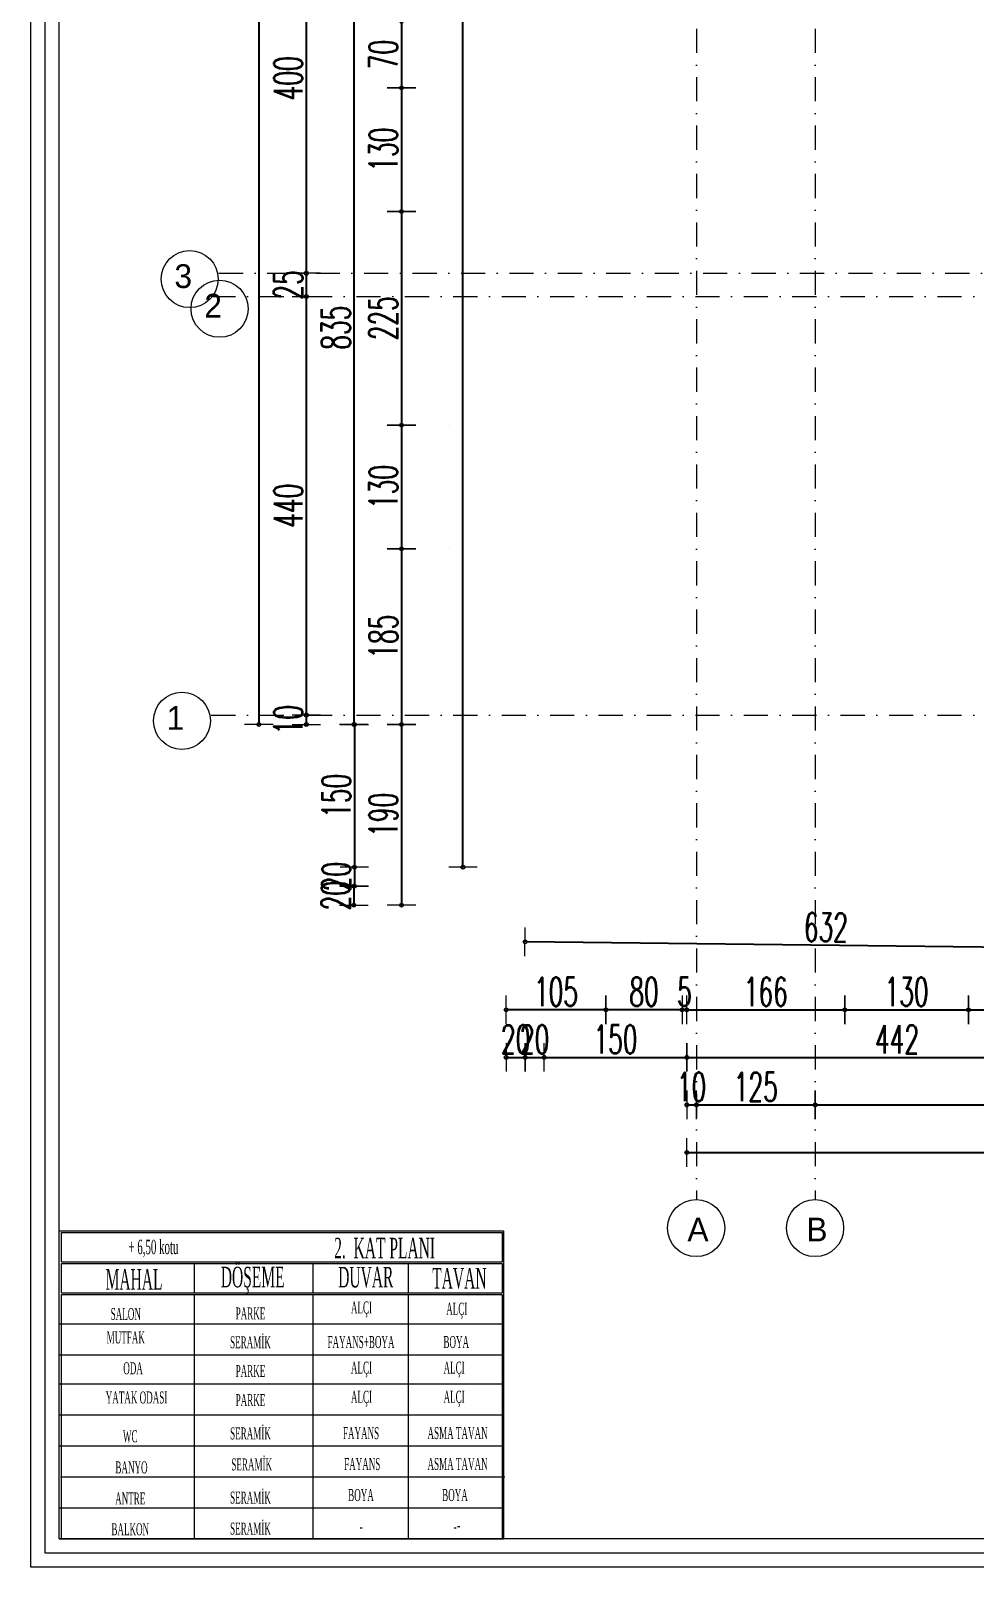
# Model space of a CAD drawing. Header units: millimetres. Extents: x -16104 to 67872, y -88009 to 12107.
# Drawn here: x 13905 to 14898, y -8330 to -6715 of the extents above; entities that cross this region are included whole.
import ezdxf

# ---------------------------------------------------------------- set-up
doc = ezdxf.new("R2010")
doc.units = ezdxf.units.MM
doc.linetypes.add('ACAD_ISO07W100', pattern=[3, 0, -3])
doc.linetypes.add('DASHDOTX2', pattern=[50.8, 25.4, -12.7, 0, -12.7])
doc.layers.get('0').update_dxf_attribs({"color": 241})
for name, color, linetype, lineweight in [('0.3', 114, 'Continuous', 5), ('AKS', 1, 'ACAD_ISO07W100', 5), ('akslar', 144, 'Continuous', 20), ('c05', 32, 'Continuous', 13), ('OLCU', 54, 'Continuous', 13)]:
    doc.layers.add(name, color=color, linetype=linetype, lineweight=lineweight)
doc.styles.add('DIM', font='Txttw.shx', dxfattribs={"width": 0.6})
doc.styles.add('OLCUIC', font='ROMANS.SHX', dxfattribs={"width": 0.5})
doc.dimstyles.new('50', dxfattribs={"dimscale": 0, "dimtxt": 30, "dimasz": 1, "dimexe": 0, "dimexo": 2, "dimgap": 4, "dimtad": 1, "dimdec": 0, "dimzin": 0, "dimdsep": 46, "dimtxsty": 'DIM', "dimblk1": 'DOT', "dimblk2": 'DOT', "dimsah": 1, "dimcen": 1.5, "dimdle": 3, "dimse1": 1, "dimse2": 1, "dimclrd": 256, "dimclre": 9, "dimclrt": 256, "dimadec": 0, "dimazin": 0, "dimtfac": 0.24, "dimtdec": 0, "dimtix": 1, "dimtmove": 2, "dimatfit": 3, "dimldrblk": 'DOT', "dimfxl": 0, "dimtolj": 1, "dimtzin": 15, "dimarcsym": 0})

# ---------------------------------------------------------------- blocks, each defined once
blk = doc.blocks.new('DOT')
for p, q in [((-2, 0), (0, 0)), ((0, 15), (0, -15)), ((2, 0), (0, 0))]:
    blk.add_line(p, q)
blk.add_circle((0, 0), 2)
blk = doc.blocks.new('*D6158')
at = {"layer": 'Defpoints', "color": 0, "transparency": 16777216}
for p in [(14594.7, -7694.1), (14760.7, -7694.1), (14760.7, -7744.1)]:
    blk.add_point(p, dxfattribs=at)
at = {"layer": 'OLCU', "lineweight": -2, "transparency": 16777216}
blk.add_line((14595.7, -7744.1), (14759.7, -7744.1), dxfattribs=at)
at = {"layer": 'OLCU', "lineweight": -2, "transparency": 16777216, "rotation": 180}
blk.add_blockref('DOT', (14594.7, -7744.1), dxfattribs=at)
at = {"layer": 'OLCU', "lineweight": -2, "transparency": 16777216}
blk.add_blockref('DOT', (14760.7, -7744.1), dxfattribs=at)
at = {"layer": 'OLCU', "transparency": 16777216, "insert": (14677.7, -7725.1), "char_height": 30, "attachment_point": 5, "style": 'DIM'}
blk.add_mtext('\\A1;166', dxfattribs=at)
blk = doc.blocks.new('*D6159')
at = {"layer": 'Defpoints', "color": 0, "transparency": 16777216}
for p in [(14760.7, -7694.1), (14890.7, -7694.1), (14890.7, -7744.1)]:
    blk.add_point(p, dxfattribs=at)
at = {"layer": 'OLCU', "lineweight": -2, "transparency": 16777216}
blk.add_line((14761.7, -7744.1), (14889.7, -7744.1), dxfattribs=at)
at = {"layer": 'OLCU', "lineweight": -2, "transparency": 16777216, "rotation": 180}
blk.add_blockref('DOT', (14760.7, -7744.1), dxfattribs=at)
at = {"layer": 'OLCU', "lineweight": -2, "transparency": 16777216}
blk.add_blockref('DOT', (14890.7, -7744.1), dxfattribs=at)
at = {"layer": 'OLCU', "transparency": 16777216, "insert": (14825.7, -7725.1), "char_height": 30, "attachment_point": 5, "style": 'DIM'}
blk.add_mtext('\\A1;130', dxfattribs=at)
blk = doc.blocks.new('*D6160')
at = {"layer": 'Defpoints', "color": 0, "transparency": 16777216}
for p in [(14890.7, -7694.1), (15106.7, -7694.1), (15106.7, -7744.1)]:
    blk.add_point(p, dxfattribs=at)
at = {"layer": 'OLCU', "lineweight": -2, "transparency": 16777216}
blk.add_line((14891.7, -7744.1), (15105.7, -7744.1), dxfattribs=at)
at = {"layer": 'OLCU', "lineweight": -2, "transparency": 16777216, "rotation": 180}
blk.add_blockref('DOT', (14890.7, -7744.1), dxfattribs=at)
at = {"layer": 'OLCU', "lineweight": -2, "transparency": 16777216}
blk.add_blockref('DOT', (15106.7, -7744.1), dxfattribs=at)
at = {"layer": 'OLCU', "transparency": 16777216, "insert": (14998.7, -7725.1), "char_height": 30, "attachment_point": 5, "style": 'DIM'}
blk.add_mtext('\\A1;216', dxfattribs=at)
blk = doc.blocks.new('*D6171')
at = {"layer": 'Defpoints', "color": 0, "transparency": 16777216}
for p in [(14594.7, -7759.1), (15036.7, -7759.1), (15036.7, -7794.1)]:
    blk.add_point(p, dxfattribs=at)
at = {"layer": 'OLCU', "lineweight": -2, "transparency": 16777216}
blk.add_line((14595.7, -7794.1), (15035.7, -7794.1), dxfattribs=at)
at = {"layer": 'OLCU', "lineweight": -2, "transparency": 16777216, "rotation": 180}
blk.add_blockref('DOT', (14594.7, -7794.1), dxfattribs=at)
at = {"layer": 'OLCU', "lineweight": -2, "transparency": 16777216}
blk.add_blockref('DOT', (15036.7, -7794.1), dxfattribs=at)
at = {"layer": 'OLCU', "transparency": 16777216, "insert": (14815.7, -7775.1), "char_height": 30, "attachment_point": 5, "style": 'DIM'}
blk.add_mtext('\\A1;442', dxfattribs=at)
blk = doc.blocks.new('*D6174')
at = {"layer": 'Defpoints', "color": 0, "transparency": 16777216}
for p in [(14604.7, -7844.1), (14729.7, -7844.1), (14729.7, -7844.1)]:
    blk.add_point(p, dxfattribs=at)
at = {"layer": 'OLCU', "lineweight": -2, "transparency": 16777216}
blk.add_line((14605.7, -7844.1), (14728.7, -7844.1), dxfattribs=at)
at = {"layer": 'OLCU', "lineweight": -2, "transparency": 16777216, "rotation": 180}
blk.add_blockref('DOT', (14604.7, -7844.1), dxfattribs=at)
at = {"layer": 'OLCU', "lineweight": -2, "transparency": 16777216}
blk.add_blockref('DOT', (14729.7, -7844.1), dxfattribs=at)
at = {"layer": 'OLCU', "transparency": 16777216, "insert": (14667.2, -7825.1), "char_height": 30, "attachment_point": 5, "style": 'DIM'}
blk.add_mtext('\\A1;125', dxfattribs=at)
blk = doc.blocks.new('*D6178')
at = {"layer": 'Defpoints', "color": 0, "transparency": 16777216}
for p in [(14594.7, -7859.1), (16644.7, -7859.1), (16644.7, -7894.1)]:
    blk.add_point(p, dxfattribs=at)
at = {"layer": 'OLCU', "lineweight": -2, "transparency": 16777216}
blk.add_line((14595.7, -7894.1), (16643.7, -7894.1), dxfattribs=at)
at = {"layer": 'OLCU', "lineweight": -2, "transparency": 16777216, "rotation": 180}
blk.add_blockref('DOT', (14594.7, -7894.1), dxfattribs=at)
at = {"layer": 'OLCU', "lineweight": -2, "transparency": 16777216}
blk.add_blockref('DOT', (16644.7, -7894.1), dxfattribs=at)
at = {"layer": 'OLCU', "transparency": 16777216, "insert": (15619.7, -7875.1), "char_height": 30, "attachment_point": 5, "style": 'DIM'}
blk.add_mtext('\\A1;2050', dxfattribs=at)
blk = doc.blocks.new('*D6220')
at = {"layer": 'Defpoints', "color": 0, "transparency": 16777216}
for p in [(14344.7, -6774.6), (14294.7, -6904.6), (14344.7, -6904.6)]:
    blk.add_point(p, dxfattribs=at)
at = {"layer": 'OLCU', "lineweight": -2, "transparency": 16777216}
blk.add_line((14294.7, -6775.6), (14294.7, -6903.6), dxfattribs=at)
for p, rotation in [((14294.7, -6774.6), 90), ((14294.7, -6904.6), 270)]:
    blk.add_blockref('DOT', p, dxfattribs=dict(at, rotation=rotation))
at = {"layer": 'OLCU', "transparency": 16777216, "insert": (14275.7, -6839.6), "char_height": 30, "attachment_point": 5, "rotation": 90, "style": 'DIM'}
blk.add_mtext('\\A1;130', dxfattribs=at)
blk = doc.blocks.new('*D6221')
at = {"layer": 'Defpoints', "color": 0, "transparency": 16777216}
for p in [(14344.7, -6904.6), (14294.7, -7129.3), (14344.7, -7129.3)]:
    blk.add_point(p, dxfattribs=at)
at = {"layer": 'OLCU', "lineweight": -2, "transparency": 16777216}
blk.add_line((14294.7, -6905.6), (14294.7, -7128.3), dxfattribs=at)
for p, rotation in [((14294.7, -6904.6), 90), ((14294.7, -7129.3), 270)]:
    blk.add_blockref('DOT', p, dxfattribs=dict(at, rotation=rotation))
at = {"layer": 'OLCU', "transparency": 16777216, "insert": (14275.7, -7016.9), "char_height": 30, "attachment_point": 5, "rotation": 90, "style": 'DIM'}
blk.add_mtext('\\A1;225', dxfattribs=at)
blk = doc.blocks.new('*D6436')
at = {"layer": 'Defpoints', "color": 0, "transparency": 16777216}
for p in [(14344.7, -7129.3), (14294.7, -7259.3), (14344.7, -7259.3)]:
    blk.add_point(p, dxfattribs=at)
at = {"layer": 'OLCU', "lineweight": -2, "transparency": 16777216}
blk.add_line((14294.7, -7130.3), (14294.7, -7258.3), dxfattribs=at)
for p, rotation in [((14294.7, -7129.3), 90), ((14294.7, -7259.3), 270)]:
    blk.add_blockref('DOT', p, dxfattribs=dict(at, rotation=rotation))
at = {"layer": 'OLCU', "transparency": 16777216, "insert": (14275.7, -7194.3), "char_height": 30, "attachment_point": 5, "rotation": 90, "style": 'DIM'}
blk.add_mtext('\\A1;130', dxfattribs=at)
blk = doc.blocks.new('*D6437')
at = {"layer": 'Defpoints', "color": 0, "transparency": 16777216}
for p in [(14344.7, -7259.3), (14294.7, -7444.1), (14344.7, -7444.1)]:
    blk.add_point(p, dxfattribs=at)
at = {"layer": 'OLCU', "lineweight": -2, "transparency": 16777216}
blk.add_line((14294.7, -7260.3), (14294.7, -7443.1), dxfattribs=at)
for p, rotation in [((14294.7, -7259.3), 90), ((14294.7, -7444.1), 270)]:
    blk.add_blockref('DOT', p, dxfattribs=dict(at, rotation=rotation))
at = {"layer": 'OLCU', "transparency": 16777216, "insert": (14275.7, -7351.7), "char_height": 30, "attachment_point": 5, "rotation": 90, "style": 'DIM'}
blk.add_mtext('\\A1;185', dxfattribs=at)
blk = doc.blocks.new('*D6223')
at = {"layer": 'Defpoints', "color": 0, "transparency": 16777216}
for p in [(14344.7, -6609.6), (14244.7, -7444.1), (14279.7, -7444.1)]:
    blk.add_point(p, dxfattribs=at)
at = {"layer": 'OLCU', "lineweight": -2, "transparency": 16777216}
blk.add_line((14244.7, -6610.6), (14244.7, -7443.1), dxfattribs=at)
for p, rotation in [((14244.7, -6609.6), 90), ((14244.7, -7444.1), 270)]:
    blk.add_blockref('DOT', p, dxfattribs=dict(at, rotation=rotation))
at = {"layer": 'OLCU', "transparency": 16777216, "insert": (14225.7, -7026.8), "char_height": 30, "attachment_point": 5, "rotation": 90, "style": 'DIM'}
blk.add_mtext('\\A1;835', dxfattribs=at)
blk = doc.blocks.new('*D6224')
at = {"layer": 'Defpoints', "color": 0, "transparency": 16777216}
for p in [(14194.7, -7444.1), (14244.7, -7434.1), (14244.7, -7444.1)]:
    blk.add_point(p, dxfattribs=at)
at = {"layer": 'OLCU', "lineweight": -2, "transparency": 16777216}
for p, q in [((14194.7, -7433.1), (14194.7, -7432.1)), ((14194.7, -7434.1), (14194.7, -7444.1)), ((14194.7, -7445.1), (14194.7, -7446.1))]:
    blk.add_line(p, q, dxfattribs=at)
for p, rotation in [((14194.7, -7434.1), 270), ((14194.7, -7444.1), 90)]:
    blk.add_blockref('DOT', p, dxfattribs=dict(at, rotation=rotation))
at = {"layer": 'OLCU', "transparency": 16777216, "insert": (14175.7, -7439.1), "char_height": 30, "attachment_point": 5, "rotation": 90, "style": 'DIM'}
blk.add_mtext('\\A1;10', dxfattribs=at)
blk = doc.blocks.new('*D6225')
at = {"layer": 'Defpoints', "color": 0, "transparency": 16777216}
for p in [(14179.7, -5634.6), (14144.7, -7444.1), (14179.7, -7444.1)]:
    blk.add_point(p, dxfattribs=at)
at = {"layer": 'OLCU', "lineweight": -2, "transparency": 16777216}
blk.add_line((14144.7, -5635.6), (14144.7, -7443.1), dxfattribs=at)
for p, rotation in [((14144.7, -5634.6), 90), ((14144.7, -7444.1), 270)]:
    blk.add_blockref('DOT', p, dxfattribs=dict(at, rotation=rotation))
at = {"layer": 'OLCU', "transparency": 16777216, "insert": (14125.7, -6539.3), "char_height": 30, "attachment_point": 5, "rotation": 90, "style": 'DIM'}
blk.add_mtext('\\A1;1810', dxfattribs=at)
blk = doc.blocks.new('*D6229')
at = {"layer": 'Defpoints', "color": 0, "transparency": 16777216}
for p in [(14589.7, -7694.1), (14594.7, -7694.1), (14589.7, -7744.1)]:
    blk.add_point(p, dxfattribs=at)
at = {"layer": 'OLCU', "lineweight": -2, "transparency": 16777216}
for p, q in [((14588.7, -7744.1), (14587.7, -7744.1)), ((14594.7, -7744.1), (14589.7, -7744.1)), ((14595.7, -7744.1), (14596.7, -7744.1))]:
    blk.add_line(p, q, dxfattribs=at)
blk.add_blockref('DOT', (14589.7, -7744.1), dxfattribs=at)
at = {"layer": 'OLCU', "lineweight": -2, "transparency": 16777216, "rotation": 180}
blk.add_blockref('DOT', (14594.7, -7744.1), dxfattribs=at)
at = {"layer": 'OLCU', "transparency": 16777216, "insert": (14592.2, -7725.1), "char_height": 30, "attachment_point": 5, "style": 'DIM'}
blk.add_mtext('\\A1;5', dxfattribs=at)
blk = doc.blocks.new('*D6230')
at = {"layer": 'Defpoints', "color": 0, "transparency": 16777216}
for p in [(14509.7, -7694.1), (14589.7, -7694.1), (14509.7, -7744.1)]:
    blk.add_point(p, dxfattribs=at)
at = {"layer": 'OLCU', "lineweight": -2, "transparency": 16777216}
blk.add_line((14588.7, -7744.1), (14510.7, -7744.1), dxfattribs=at)
at = {"layer": 'OLCU', "lineweight": -2, "transparency": 16777216, "rotation": 180}
blk.add_blockref('DOT', (14509.7, -7744.1), dxfattribs=at)
at = {"layer": 'OLCU', "lineweight": -2, "transparency": 16777216}
blk.add_blockref('DOT', (14589.7, -7744.1), dxfattribs=at)
at = {"layer": 'OLCU', "transparency": 16777216, "insert": (14549.7, -7725.1), "char_height": 30, "attachment_point": 5, "style": 'DIM'}
blk.add_mtext('\\A1;80', dxfattribs=at)
blk = doc.blocks.new('*D6231')
at = {"layer": 'Defpoints', "color": 0, "transparency": 16777216}
for p in [(14404.7, -7694.1), (14509.7, -7694.1), (14404.7, -7744.1)]:
    blk.add_point(p, dxfattribs=at)
at = {"layer": 'OLCU', "lineweight": -2, "transparency": 16777216}
blk.add_line((14508.7, -7744.1), (14405.7, -7744.1), dxfattribs=at)
at = {"layer": 'OLCU', "lineweight": -2, "transparency": 16777216, "rotation": 180}
blk.add_blockref('DOT', (14404.7, -7744.1), dxfattribs=at)
at = {"layer": 'OLCU', "lineweight": -2, "transparency": 16777216}
blk.add_blockref('DOT', (14509.7, -7744.1), dxfattribs=at)
at = {"layer": 'OLCU', "transparency": 16777216, "insert": (14457.2, -7725.1), "char_height": 30, "attachment_point": 5, "style": 'DIM'}
blk.add_mtext('\\A1;105', dxfattribs=at)
blk = doc.blocks.new('*D6232')
at = {"layer": 'Defpoints', "color": 0, "transparency": 16777216}
for p in [(14404.7, -7694.1), (14424.7, -7694.1), (14424.7, -7794.1)]:
    blk.add_point(p, dxfattribs=at)
at = {"layer": 'OLCU', "lineweight": -2, "transparency": 16777216}
for p, q in [((14403.7, -7794.1), (14402.7, -7794.1)), ((14404.7, -7794.1), (14424.7, -7794.1)), ((14425.7, -7794.1), (14426.7, -7794.1))]:
    blk.add_line(p, q, dxfattribs=at)
blk.add_blockref('DOT', (14404.7, -7794.1), dxfattribs=at)
at = {"layer": 'OLCU', "lineweight": -2, "transparency": 16777216, "rotation": 180}
blk.add_blockref('DOT', (14424.7, -7794.1), dxfattribs=at)
at = {"layer": 'OLCU', "transparency": 16777216, "insert": (14414.7, -7775.1), "char_height": 30, "attachment_point": 5, "style": 'DIM'}
blk.add_mtext('\\A1;20', dxfattribs=at)
blk = doc.blocks.new('*D6233')
at = {"layer": 'Defpoints', "color": 0, "transparency": 16777216}
for p in [(14444.7, -7696.5), (14594.7, -7694.1), (14594.7, -7794.1)]:
    blk.add_point(p, dxfattribs=at)
at = {"layer": 'OLCU', "lineweight": -2, "transparency": 16777216}
blk.add_line((14445.7, -7794.1), (14593.7, -7794.1), dxfattribs=at)
at = {"layer": 'OLCU', "lineweight": -2, "transparency": 16777216, "rotation": 180}
blk.add_blockref('DOT', (14444.7, -7794.1), dxfattribs=at)
at = {"layer": 'OLCU', "lineweight": -2, "transparency": 16777216}
blk.add_blockref('DOT', (14594.7, -7794.1), dxfattribs=at)
at = {"layer": 'OLCU', "transparency": 16777216, "insert": (14519.7, -7775.1), "char_height": 30, "attachment_point": 5, "style": 'DIM'}
blk.add_mtext('\\A1;150', dxfattribs=at)
blk = doc.blocks.new('*D6255')
at = {"layer": 'Defpoints', "color": 0, "transparency": 16777216}
for p in [(14344.7, -6704.6), (14294.7, -6774.6), (14344.7, -6774.6)]:
    blk.add_point(p, dxfattribs=at)
at = {"layer": 'OLCU', "lineweight": -2, "transparency": 16777216}
blk.add_line((14294.7, -6705.6), (14294.7, -6773.6), dxfattribs=at)
for p, rotation in [((14294.7, -6704.6), 90), ((14294.7, -6774.6), 270)]:
    blk.add_blockref('DOT', p, dxfattribs=dict(at, rotation=rotation))
at = {"layer": 'OLCU', "transparency": 16777216, "insert": (14275.7, -6739.6), "char_height": 30, "attachment_point": 5, "rotation": 90, "style": 'DIM'}
blk.add_mtext('\\A1;70', dxfattribs=at)
blk = doc.blocks.new('*D6256')
at = {"layer": 'Defpoints', "color": 0, "transparency": 16777216}
for p in [(14344.7, -7444.1), (14294.7, -7634.1), (14344.7, -7634.1)]:
    blk.add_point(p, dxfattribs=at)
at = {"layer": 'OLCU', "lineweight": -2, "transparency": 16777216}
blk.add_line((14294.7, -7445.1), (14294.7, -7633.1), dxfattribs=at)
for p, rotation in [((14294.7, -7444.1), 90), ((14294.7, -7634.1), 270)]:
    blk.add_blockref('DOT', p, dxfattribs=dict(at, rotation=rotation))
at = {"layer": 'OLCU', "transparency": 16777216, "insert": (14275.7, -7539.1), "char_height": 30, "attachment_point": 5, "rotation": 90, "style": 'DIM'}
blk.add_mtext('\\A1;190', dxfattribs=at)
blk = doc.blocks.new('*D6257')
at = {"layer": 'Defpoints', "color": 0, "transparency": 16777216}
for p in [(14344.7, -7614.1), (14244.7, -7634.1), (14344.7, -7634.1)]:
    blk.add_point(p, dxfattribs=at)
at = {"layer": 'OLCU', "lineweight": -2, "transparency": 16777216}
for p, q in [((14244.7, -7613.1), (14244.7, -7612.1)), ((14244.7, -7614.1), (14244.7, -7634.1)), ((14244.7, -7635.1), (14244.7, -7636.1))]:
    blk.add_line(p, q, dxfattribs=at)
for p, rotation in [((14244.7, -7614.1), 270), ((14244.7, -7634.1), 90)]:
    blk.add_blockref('DOT', p, dxfattribs=dict(at, rotation=rotation))
at = {"layer": 'OLCU', "transparency": 16777216, "insert": (14225.7, -7624.1), "char_height": 30, "attachment_point": 5, "rotation": 90, "style": 'DIM'}
blk.add_mtext('\\A1;20', dxfattribs=at)
blk = doc.blocks.new('*D6258')
at = {"layer": 'Defpoints', "color": 0, "transparency": 16777216}
for p in [(14244.7, -7444.1), (14245.2, -7594.1), (14245.2, -7594.1)]:
    blk.add_point(p, dxfattribs=at)
at = {"layer": 'OLCU', "lineweight": -2, "transparency": 16777216}
blk.add_line((14245.2, -7445.1), (14245.2, -7593.1), dxfattribs=at)
for p, rotation in [((14245.2, -7444.1), 90), ((14245.2, -7594.1), 270)]:
    blk.add_blockref('DOT', p, dxfattribs=dict(at, rotation=rotation))
at = {"layer": 'OLCU', "transparency": 16777216, "insert": (14226.2, -7519.1), "char_height": 30, "attachment_point": 5, "rotation": 90, "style": 'DIM'}
blk.add_mtext('\\A1;150', dxfattribs=at)
blk = doc.blocks.new('*D6276')
at = {"layer": 'Defpoints', "color": 0, "transparency": 16777216}
for p in [(14729.7, -7844.1), (15234.7, -7844.1), (15234.7, -7844.1)]:
    blk.add_point(p, dxfattribs=at)
at = {"layer": 'OLCU', "lineweight": -2, "transparency": 16777216}
blk.add_line((14730.7, -7844.1), (15233.7, -7844.1), dxfattribs=at)
at = {"layer": 'OLCU', "lineweight": -2, "transparency": 16777216, "rotation": 180}
blk.add_blockref('DOT', (14729.7, -7844.1), dxfattribs=at)
at = {"layer": 'OLCU', "lineweight": -2, "transparency": 16777216}
blk.add_blockref('DOT', (15234.7, -7844.1), dxfattribs=at)
at = {"layer": 'OLCU', "transparency": 16777216, "insert": (14982.2, -7825.1), "char_height": 30, "attachment_point": 5, "style": 'DIM'}
blk.add_mtext('\\A1;505', dxfattribs=at)
blk = doc.blocks.new('*D6294')
at = {"layer": 'Defpoints', "color": 0, "transparency": 16777216}
for p in [(14194.7, -6559.6), (14194.7, -6969.6), (14194.7, -6969.6)]:
    blk.add_point(p, dxfattribs=at)
at = {"layer": 'OLCU', "lineweight": -2, "transparency": 16777216}
blk.add_line((14194.7, -6560.6), (14194.7, -6968.6), dxfattribs=at)
for p, rotation in [((14194.7, -6559.6), 90), ((14194.7, -6969.6), 270)]:
    blk.add_blockref('DOT', p, dxfattribs=dict(at, rotation=rotation))
at = {"layer": 'OLCU', "transparency": 16777216, "insert": (14175.7, -6764.6), "char_height": 30, "attachment_point": 5, "rotation": 90, "style": 'DIM'}
blk.add_mtext('\\A1;400', dxfattribs=at)
blk = doc.blocks.new('*D6295')
at = {"layer": 'Defpoints', "color": 0, "transparency": 16777216}
for p in [(14194.7, -6969.6), (14194.7, -6994.1), (14194.7, -6994.1)]:
    blk.add_point(p, dxfattribs=at)
at = {"layer": 'OLCU', "lineweight": -2, "transparency": 16777216}
for p, q in [((14194.7, -6968.6), (14194.7, -6967.6)), ((14194.7, -6969.6), (14194.7, -6994.1)), ((14194.7, -6995.1), (14194.7, -6996.1))]:
    blk.add_line(p, q, dxfattribs=at)
for p, rotation in [((14194.7, -6969.6), 270), ((14194.7, -6994.1), 90)]:
    blk.add_blockref('DOT', p, dxfattribs=dict(at, rotation=rotation))
at = {"layer": 'OLCU', "transparency": 16777216, "insert": (14175.7, -6981.8), "char_height": 30, "attachment_point": 5, "rotation": 90, "style": 'DIM'}
blk.add_mtext('\\A1;25', dxfattribs=at)
blk = doc.blocks.new('*D6296')
at = {"layer": 'Defpoints', "color": 0, "transparency": 16777216}
for p in [(14194.7, -6994.1), (14194.7, -7434.1), (14194.7, -7434.1)]:
    blk.add_point(p, dxfattribs=at)
at = {"layer": 'OLCU', "lineweight": -2, "transparency": 16777216}
blk.add_line((14194.7, -6995.1), (14194.7, -7433.1), dxfattribs=at)
for p, rotation in [((14194.7, -6994.1), 90), ((14194.7, -7434.1), 270)]:
    blk.add_blockref('DOT', p, dxfattribs=dict(at, rotation=rotation))
at = {"layer": 'OLCU', "transparency": 16777216, "insert": (14175.7, -7214.1), "char_height": 30, "attachment_point": 5, "rotation": 90, "style": 'DIM'}
blk.add_mtext('\\A1;440', dxfattribs=at)
blk = doc.blocks.new('*D6304')
at = {"layer": 'Defpoints', "color": 0, "transparency": 16777216}
for p in [(14359.4, -5484.6), (14359.4, -5484.6), (14359.4, -7594.1)]:
    blk.add_point(p, dxfattribs=at)
at = {"layer": 'OLCU', "lineweight": -2, "transparency": 16777216}
blk.add_line((14359.4, -7593.1), (14359.4, -5485.6), dxfattribs=at)
for p, rotation in [((14359.4, -5484.6), 90), ((14359.4, -7594.1), 270)]:
    blk.add_blockref('DOT', p, dxfattribs=dict(at, rotation=rotation))
at = {"layer": 'OLCU', "transparency": 16777216, "insert": (14340.4, -6539.3), "char_height": 30, "attachment_point": 5, "rotation": 90, "style": 'DIM'}
blk.add_mtext('\\A1;2110', dxfattribs=at)
blk = doc.blocks.new('*D6312')
at = {"layer": 'Defpoints', "color": 0, "transparency": 16777216}
for p in [(14424.7, -7694.1), (14444.7, -7694.1), (14444.7, -7794.1)]:
    blk.add_point(p, dxfattribs=at)
at = {"layer": 'OLCU', "lineweight": -2, "transparency": 16777216}
for p, q in [((14423.7, -7794.1), (14422.7, -7794.1)), ((14424.7, -7794.1), (14444.7, -7794.1)), ((14445.7, -7794.1), (14446.7, -7794.1))]:
    blk.add_line(p, q, dxfattribs=at)
blk.add_blockref('DOT', (14424.7, -7794.1), dxfattribs=at)
at = {"layer": 'OLCU', "lineweight": -2, "transparency": 16777216, "rotation": 180}
blk.add_blockref('DOT', (14444.7, -7794.1), dxfattribs=at)
at = {"layer": 'OLCU', "transparency": 16777216, "insert": (14434.7, -7775.1), "char_height": 30, "attachment_point": 5, "style": 'DIM'}
blk.add_mtext('\\A1;20', dxfattribs=at)
blk = doc.blocks.new('*D6318')
at = {"layer": 'Defpoints', "color": 0, "transparency": 16777216}
for p in [(14345.2, -7594.1), (14245.2, -7614.1), (14345.2, -7614.1)]:
    blk.add_point(p, dxfattribs=at)
at = {"layer": 'OLCU', "lineweight": -2, "transparency": 16777216}
for p, q in [((14245.2, -7593.1), (14245.2, -7592.1)), ((14245.2, -7594.1), (14245.2, -7614.1)), ((14245.2, -7615.1), (14245.2, -7616.1))]:
    blk.add_line(p, q, dxfattribs=at)
for p, rotation in [((14245.2, -7594.1), 270), ((14245.2, -7614.1), 90)]:
    blk.add_blockref('DOT', p, dxfattribs=dict(at, rotation=rotation))
at = {"layer": 'OLCU', "transparency": 16777216, "insert": (14226.2, -7604.1), "char_height": 30, "attachment_point": 5, "rotation": 90, "style": 'DIM'}
blk.add_mtext('\\A1;20', dxfattribs=at)
blk = doc.blocks.new('*D6321')
at = {"layer": 'Defpoints', "color": 0, "transparency": 16777216}
for p in [(14594.7, -7794.1), (14604.7, -7794.1), (14604.7, -7844.1)]:
    blk.add_point(p, dxfattribs=at)
at = {"layer": 'OLCU', "lineweight": -2, "transparency": 16777216}
for p, q in [((14593.7, -7844.1), (14592.7, -7844.1)), ((14594.7, -7844.1), (14604.7, -7844.1)), ((14605.7, -7844.1), (14606.7, -7844.1))]:
    blk.add_line(p, q, dxfattribs=at)
blk.add_blockref('DOT', (14594.7, -7844.1), dxfattribs=at)
at = {"layer": 'OLCU', "lineweight": -2, "transparency": 16777216, "rotation": 180}
blk.add_blockref('DOT', (14604.7, -7844.1), dxfattribs=at)
at = {"layer": 'OLCU', "transparency": 16777216, "insert": (14599.7, -7825.1), "char_height": 30, "attachment_point": 5, "style": 'DIM'}
blk.add_mtext('\\A1;10', dxfattribs=at)
blk = doc.blocks.new('*D6038')
at = {"layer": 'Defpoints', "color": 0, "transparency": 16777216}
for p in [(14424.7, -7672.6), (14424.7, -7672.6), (15056.7, -7680)]:
    blk.add_point(p, dxfattribs=at)
at = {"layer": 'OLCU', "lineweight": -2, "transparency": 16777216}
blk.add_line((15055.7, -7680), (14425.7, -7672.6), dxfattribs=at)
for p, rotation in [((14424.7, -7672.6), 179.3311844585351), ((15056.7, -7680), 359.3311844585351)]:
    blk.add_blockref('DOT', p, dxfattribs=dict(at, rotation=rotation))
at = {"layer": 'OLCU', "transparency": 16777216, "insert": (14740.9, -7657.3), "char_height": 30, "attachment_point": 5, "rotation": 359.3312, "style": 'DIM'}
blk.add_mtext('\\A1;632', dxfattribs=at)

msp = doc.modelspace()

# ---------------------------------------------------------------- linework, layer by layer
at = {"layer": 'AKS', "linetype": 'ByBlock'}
for centre in [(14072.1, -6975.7), (14103.5, -7006.9), (14064, -7440.2), (14604.5, -7973.6), (14729.5, -7973.6)]:
    msp.add_circle(centre, 30, dxfattribs=at)
at = {"layer": 'akslar', "linetype": 'DASHDOTX2'}
for p, q in [((14604.7, -5134.6), (14604.7, -7944.1)), ((14729.7, -5134.6), (14729.7, -7944.1)), ((14102.8, -6969.6), (17152.8, -6969.6)), ((14094.7, -6994.1), (17144.7, -6994.1)), ((14094.7, -7434.1), (17144.7, -7434.1))]:
    msp.add_line(p, q, dxfattribs=at)
at = {"layer": 'c05'}
for points in [[(17435.3, -8120), (17435.3, -8330.3), (13905, -8330.3), (13905, -4952.5), (17435.3, -4952.5), (17435.3, -6808.6)], [(17420.3, -8120), (17420.3, -8315.3), (13920, -8315.3), (13920, -4967.5), (17420.3, -4967.5), (17420.3, -6808.6)], [(17405.3, -8120), (17405.3, -8300.3), (13935, -8300.3), (13935, -4982.5), (17405.3, -4982.5), (17405.3, -6808.6)]]:
    msp.add_lwpolyline(points, dxfattribs=at)
at = {"layer": 'OLCU'}
for p, q in [((14344.7, -7129.3), (14344.7, -7129.3)), ((14344.7, -7259.3), (14344.7, -7259.3)), ((13935, -8267.7), (13935, -7976.5)), ((13937.4, -8009.1), (13937.4, -7978.4)), ((14400.7, -7978.4), (14400.7, -8009.1)), ((14402, -7976.5), (14402, -8300.3)), ((13935, -8300.3), (13935, -8009.1)), ((13937.4, -8041.6), (13937.4, -8011)), ((14076.8, -8011), (14076.8, -8041.6)), ((14076.8, -8011), (14076.8, -8041.6)), ((14201.4, -8011), (14201.4, -8041.6)), ((14301.8, -8011), (14301.8, -8041.6)), ((14400.7, -8011), (14400.7, -8041.6)), ((13937.4, -8300.3), (13937.4, -8043.6)), ((14076.8, -8043.6), (14076.8, -8300.3)), ((14076.8, -8043.6), (14076.8, -8300.3)), ((14201.4, -8043.6), (14201.4, -8300.3)), ((14301.8, -8043.6), (14301.8, -8300.3)), ((14400.7, -8043.6), (14400.7, -8300.3))]:
    msp.add_line(p, q, dxfattribs=at)
for points in [[(13935, -7976.5), (14402, -7976.5)], [(13935, -7976.5), (14402, -7976.5)], [(13937.4, -7978.4), (14400.7, -7978.4)], [(13937.4, -7978.4), (14400.7, -7978.4)], [(13937.4, -8009.1), (14400.7, -8009.1)], [(13937.4, -8009.1), (14400.7, -8009.1)], [(13937.4, -8011), (14400.7, -8011)], [(13937.4, -8011), (14400.7, -8011)], [(13937.4, -8041.6), (14400.7, -8041.6)], [(13937.4, -8041.6), (14400.7, -8041.6)], [(13937.4, -8043.6), (14400.7, -8043.6)], [(13937.4, -8043.6), (14400.7, -8043.6)], [(13935, -8074.2), (14402, -8074.2)], [(13935, -8074.2), (14402, -8074.2)], [(13935, -8106.8), (14402, -8106.8)], [(13935, -8106.8), (14402, -8106.8)], [(13935, -8137.4), (14402, -8137.4)], [(13935, -8137.4), (14402, -8137.4)], [(13935, -8170), (14402, -8170)], [(13935, -8170), (14402, -8170)], [(13935, -8202.6), (14402, -8202.6)], [(13935, -8202.6), (14402, -8202.6)], [(13936.3, -8235.1), (14403.3, -8235.1)], [(13936.3, -8235.1), (14403.3, -8235.1)], [(13935, -8267.7), (14402, -8267.7)], [(13935, -8267.7), (14402, -8267.7)], [(13935, -8300.3), (14402, -8300.3)]]:
    msp.add_lwpolyline(points, dxfattribs=at)

# ---------------------------------------------------------------- texts
at = {"layer": '0.3', "ltscale": 0.7, "attachment_point": 8, "style": 'OLCUIC'}
for s, insert, char_height, width in [('{\\fTimes New Roman|b0|i0|c162|p18;+ 6,50 kotu }', (14034, -8004.5), 15.12, 206.873), ('{\\fTimes New Roman|b0|i0|c162|p18;2.  KAT PLANI}', (14277, -8005.9), 21.6, 262.139), ('{\\fTimes New Roman|b0|i0|c162|p18;DÖŞEME }', (14138.3, -8042.9), 21.6, 195.886), ('{\\fTimes New Roman|b0|i0|c162|p18;MAHAL }', (14013.6, -8038.4), 21.6, 195.886), ('{\\fTimes New Roman|b0|i0|c162|p18;DUVAR }', (14257.2, -8036.5), 21.6, 195.886), ('{\\fTimes New Roman|b0|i0|c162|p18;TAVAN}', (14355.6, -8037.7), 21.6, 195.886), ('{\\fTimes New Roman|b0|i0|c162|p18;SALON}', (14004.9, -8070.4), 12.6, 66.746), ('{\\fTimes New Roman|b0|i0|c162|p18;PARKE}', (14136, -8069.7), 12.6, 66.746), ('{\\fTimes New Roman|b0|i0|c162|p18;ALÇI}', (14252.7, -8067.5), 12.6, 66.746), ('{\\fTimes New Roman|b0|i0|c162|p18;ALÇI}', (14352.9, -8068.8), 12.6, 66.746), ('{\\fTimes New Roman|b0|i0|c162|p18;MUTFAK}', (14004.9, -8095.1), 12.6, 66.746), ('{\\fTimes New Roman|b0|i0|c162|p18;SERAMİK}', (14136, -8100.2), 12.6, 66.746), ('{\\fTimes New Roman|b0|i0|c162|p18;FAYANS+BOYA}', (14252.2, -8099.9), 12.6, 66.746), ('{\\fTimes New Roman|b0|i0|c162|p18;BOYA}', (14352.3, -8099.9), 12.6, 66.746), ('{\\fTimes New Roman|b0|i0|c162|p18; ODA}', (14011.4, -8127.5), 12.6, 93.627), ('{\\fTimes New Roman|b0|i0|c162|p18;PARKE}', (14136, -8130.1), 12.6, 66.746), ('{\\fTimes New Roman|b0|i0|c162|p18;ALÇI}', (14252.7, -8130.7), 12.6, 66.746), ('{\\fTimes New Roman|b0|i0|c162|p18;ALÇI}', (14350.1, -8130.7), 12.6, 66.746), ('{\\fTimes New Roman|b0|i0|c162|p18;YATAK ODASI}', (14016.2, -8158.2), 12.6, 79.966), ('{\\fTimes New Roman|b0|i0|c162|p18;PARKE}', (14136, -8160.8), 12.6, 66.746), ('{\\fTimes New Roman|b0|i0|c162|p18;ALÇI}', (14252.7, -8161.4), 12.6, 66.746), ('{\\fTimes New Roman|b0|i0|c162|p18;ALÇI}', (14350.1, -8161.4), 12.6, 66.746), ('{\\fTimes New Roman|b0|i0|c162|p18;WC}', (14009.6, -8199.1), 12.6, 66.746), ('{\\fTimes New Roman|b0|i0|c162|p18;SERAMİK}', (14136, -8196), 12.6, 66.746), ('{\\fTimes New Roman|b0|i0|c162|p18;FAYANS}', (14252.2, -8195.7), 12.6, 66.746), ('{\\fTimes New Roman|b0|i0|c162|p18;ASMA TAVAN}', (14353.7, -8195.7), 12.6, 87.313), ('{\\fTimes New Roman|b0|i0|c162|p18;BANYO}', (14010.9, -8231.7), 12.6, 66.746), ('{\\fTimes New Roman|b0|i0|c162|p18;SERAMİK}', (14137.3, -8228.6), 12.6, 66.746), ('{\\fTimes New Roman|b0|i0|c162|p18;FAYANS}', (14253.5, -8228.2), 12.6, 66.746), ('{\\fTimes New Roman|b0|i0|c162|p18;ASMA TAVAN}', (14353.7, -8228.2), 12.6, 87.313), ('{\\fTimes New Roman|b0|i0|c162|p18;ANTRE}', (14009.6, -8264.2), 12.6, 66.746), ('{\\fTimes New Roman|b0|i0|c162|p18;SERAMİK}', (14136, -8263.5), 12.6, 66.746), ('{\\fTimes New Roman|b0|i0|c162|p18;BOYA}', (14252.2, -8260.8), 12.6, 66.746), ('{\\fTimes New Roman|b0|i0|c162|p18;BOYA}', (14351, -8260.8), 12.6, 66.746), ('{\\fTimes New Roman|b0|i0|c162|p18;BALKON}', (14009.6, -8296.8), 12.6, 66.746), ('{\\fTimes New Roman|b0|i0|c162|p18;SERAMİK}', (14136, -8296.1), 12.6, 66.746), ('{\\fTimes New Roman|b0|i0|c162|p18;-}', (14252.2, -8293.4), 12.6, 66.746), ('{\\fTimes New Roman|b0|i0|c162|p18;-}', (14351, -8293.4), 12.6, 66.746), ('{\\fTimes New Roman|b0|i0|c162|p18;-}', (14354.7, -8292.6), 14, 74.163)]:
    msp.add_mtext(s, dxfattribs=dict(at, insert=insert, char_height=char_height, width=width))
at = {"layer": 'AKS', "char_height": 25, "width": 35.659, "attachment_point": 1}
for s, insert in [('3', (14056, -6960.1)), ('2', (14087.4, -6991.2)), ('1', (14047.9, -7424.6)), ('A', (14595.3, -7962.6)), ('B', (14720.3, -7962.6))]:
    msp.add_mtext(s, dxfattribs=dict(at, insert=insert))

# ---------------------------------------------------------------- dimensions: what is measured, and where the dimension line sits
at = {"layer": 'OLCU'}
for base, p1, p2, text, picture, middle in [((14359.4, -5484.6), (14359.4, -7594.1), (14359.4, -5484.6), '2110', '*D6304', (14340.4, -6539.3)), ((14144.7, -7444.1), (14179.7, -5634.6), (14179.7, -7444.1), '1810', '*D6225', (14125.7, -6539.3)), ((14194.7, -6969.6), (14194.7, -6559.6), (14194.7, -6969.6), '400', '*D6294', (14175.7, -6764.6))]:
    dim = msp.add_linear_dim(base=base, p1=p1, p2=p2, angle=90, text=text, dimstyle='50', override={"dimscale": 1}, dxfattribs=at)
    dim.commit()
    dim.dimension.update_dxf_attribs({"geometry": picture, "text_midpoint": middle})
for base, p1, p2, picture, middle in [((14244.7064382, -7444.0601116), (14344.7064382, -6609.5601116), (14279.7064382, -7444.0601116), '*D6223', (14225.7064382, -7026.8101116)), ((14294.7, -6774.6), (14344.7, -6704.6), (14344.7, -6774.6), '*D6255', (14275.7, -6739.6)), ((14294.7, -6904.6), (14344.7, -6774.6), (14344.7, -6904.6), '*D6220', (14275.7, -6839.6)), ((14294.7, -7129.3), (14344.7, -6904.6), (14344.7, -7129.3), '*D6221', (14275.7, -7016.9)), ((14194.7064382, -6994.0601116), (14194.7064382, -6969.5601116), (14194.7064382, -6994.0601116), '*D6295', (14175.7064382, -6981.8101116)), ((14194.7, -7434.1), (14194.7, -6994.1), (14194.7, -7434.1), '*D6296', (14175.7, -7214.1)), ((14294.7, -7259.3), (14344.7, -7129.3), (14344.7, -7259.3), '*D6436', (14275.7, -7194.3)), ((14294.7, -7444.1), (14344.7, -7259.3), (14344.7, -7444.1), '*D6437', (14275.7, -7351.7)), ((14194.7, -7444.1), (14244.7, -7434.1), (14244.7, -7444.1), '*D6224', (14175.7, -7439.1)), ((14245.2, -7594.1), (14244.7, -7444.1), (14245.2, -7594.1), '*D6258', (14226.2, -7519.1)), ((14294.7, -7634.1), (14344.7, -7444.1), (14344.7, -7634.1), '*D6256', (14275.7, -7539.1)), ((14245.2, -7614.1), (14345.2, -7594.1), (14345.2, -7614.1), '*D6318', (14226.2, -7604.1)), ((14244.7, -7634.1), (14344.7, -7614.1), (14344.7, -7634.1), '*D6257', (14225.7, -7624.1))]:
    dim = msp.add_linear_dim(base=base, p1=p1, p2=p2, angle=90, dimstyle='50', override={"dimscale": 1}, dxfattribs=at)
    dim.commit()
    dim.dimension.update_dxf_attribs({"geometry": picture, "text_midpoint": middle})
for p1, p2, picture, middle in [((15056.7, -7680), (14424.7, -7672.6), '*D6038', (14740.9, -7657.3)), ((14729.7, -7844.1), (15234.7, -7844.1), '*D6276', (14982.2, -7825.1))]:
    dim = msp.add_aligned_dim(p1=p1, p2=p2, distance=0, dimstyle='50', override={"dimscale": 1}, dxfattribs=at)
    dim.commit()
    dim.dimension.update_dxf_attribs({"geometry": picture, "text_midpoint": middle})
for base, p1, p2, picture, middle in [((14424.7, -7794.1), (14404.7, -7694.1), (14424.7, -7694.1), '*D6232', (14414.7, -7775.1)), ((14404.7, -7744.1), (14509.7, -7694.1), (14404.7, -7694.1), '*D6231', (14457.2, -7725.1)), ((14444.7, -7794.1), (14424.7, -7694.1), (14444.7, -7694.1), '*D6312', (14434.7, -7775.1)), ((14594.7, -7794.1), (14444.7, -7696.5), (14594.7, -7694.1), '*D6233', (14519.7, -7775.1)), ((14509.7, -7744.1), (14589.7, -7694.1), (14509.7, -7694.1), '*D6230', (14549.7, -7725.1)), ((14589.7, -7744.1), (14594.7, -7694.1), (14589.7, -7694.1), '*D6229', (14592.2, -7725.1)), ((14760.7, -7744.1), (14594.7, -7694.1), (14760.7, -7694.1), '*D6158', (14677.7, -7725.1)), ((14890.7, -7744.1), (14760.7, -7694.1), (14890.7, -7694.1), '*D6159', (14825.7, -7725.1)), ((15106.7, -7744.1), (14890.7, -7694.1), (15106.7, -7694.1), '*D6160', (14998.7, -7725.1)), ((15036.7, -7794.1), (14594.7, -7759.1), (15036.7, -7759.1), '*D6171', (14815.7, -7775.1)), ((14604.7, -7844.1), (14594.7, -7794.1), (14604.7, -7794.1), '*D6321', (14599.7, -7825.1)), ((14729.7, -7844.1), (14604.7, -7844.1), (14729.7, -7844.1), '*D6174', (14667.2, -7825.1)), ((16644.7, -7894.1), (14594.7, -7859.1), (16644.7, -7859.1), '*D6178', (15619.7, -7875.1))]:
    dim = msp.add_linear_dim(base=base, p1=p1, p2=p2, dimstyle='50', override={"dimscale": 1}, dxfattribs=at)
    dim.commit()
    dim.dimension.update_dxf_attribs({"geometry": picture, "text_midpoint": middle})

doc.saveas('drawing.dxf')
